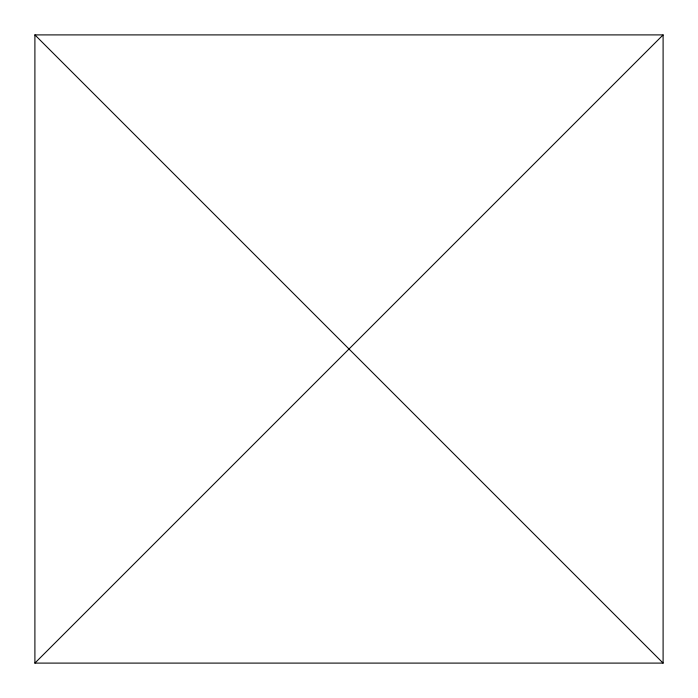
<?xml version="1.0" encoding="UTF-8"?>
<svg xmlns="http://www.w3.org/2000/svg" width="698" height="698" viewBox="0 0 698 698"><rect width="100%" height="100%" fill="white"/><g stroke="black" fill="none" stroke-linecap="round" stroke-linejoin="round"><path stroke-width="1.05" d="M34.9 663.1L663.1 34.9L34.9 34.9L34.9 663.1L663.1 663.1L663.1 34.9M34.9 34.9L663.1 663.1"/></g></svg>
